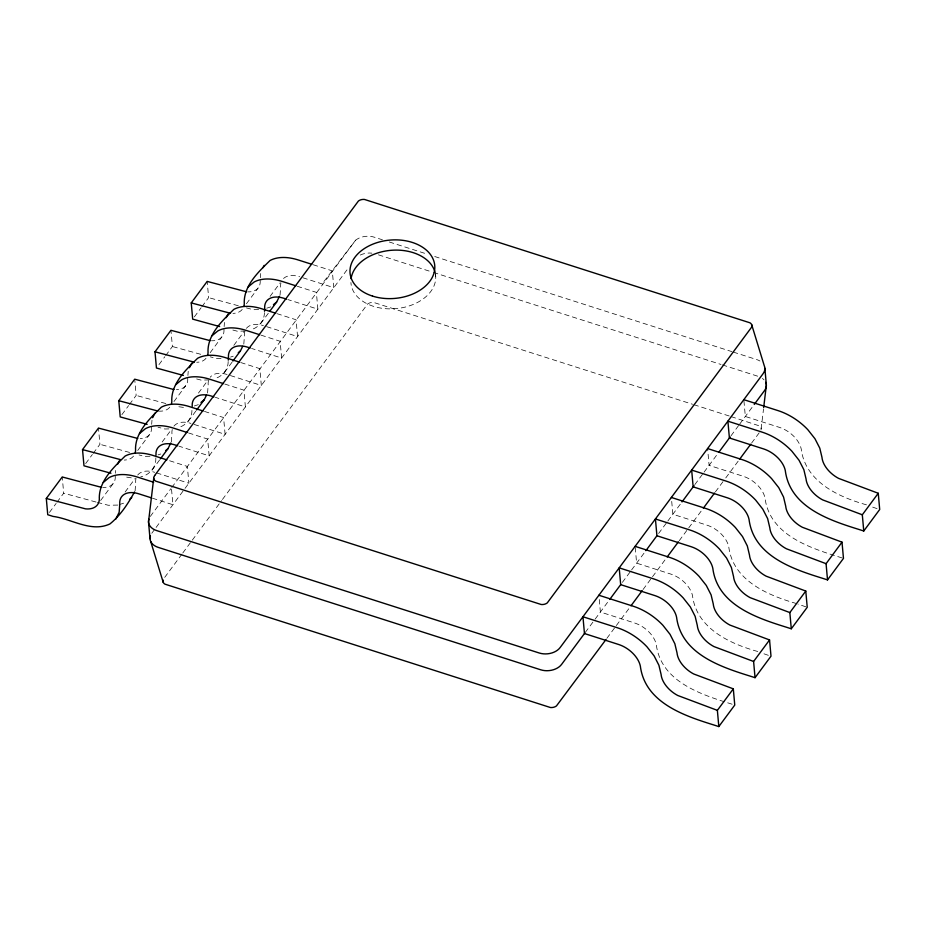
<?xml version="1.0" encoding="UTF-8"?>
<svg xmlns="http://www.w3.org/2000/svg" width="926" height="926" viewBox="0 0 926 926"><rect width="100%" height="100%" fill="white"/><g stroke="black" fill="none" stroke-linecap="round" stroke-linejoin="round"><path stroke-width="0.69" stroke-dasharray="4.63 3.47" d="M115.437 473.232L115.646 470.489M135.103 490.792L135.717 482.539A23.243 14.376 36.5 0 1 136.029 478.418M151.667 424.34L151.98 420.219M155.811 457.907C156.355 466.843 149.537 475.2 140.787 476.809M171.333 441.899L171.958 433.646A23.243 14.376 36.5 0 1 172.271 429.525M187.909 375.447L188.221 371.326M191.937 410.392C192.064 418.263 185.999 425.728 178.359 427.488M207.574 393.006L208.188 384.753A23.243 14.376 36.5 0 1 208.5 380.632M224.138 326.554L224.451 322.433M228.178 361.487C228.294 369.37 222.228 376.836 214.601 378.595M243.804 344.102L244.429 335.86A23.243 14.376 36.5 0 1 244.742 331.74M260.38 277.661L260.692 273.54M264.408 312.594C264.535 320.477 258.47 327.931 250.83 329.691M280.046 295.209L280.659 286.967A23.243 14.376 36.5 0 1 280.972 282.847M761.149 428.784L763.51 409.026M49.425 512.448L56.139 503.397M56.972 502.262L63.686 493.199L62.239 476.983M85.667 463.556L92.368 454.492M93.213 453.37L99.927 444.306L98.48 428.09M121.896 414.663L128.61 405.6M129.443 404.477L136.157 395.414L134.837 380.54M158.971 364.636L164.84 356.707M165.685 355.584L172.398 346.521L170.951 330.304M194.367 316.877L201.081 307.814M201.914 306.68L208.628 297.628L207.181 281.411M100.645 500.48L113.238 483.499M137.719 450.453L149.468 434.607M173.961 401.56L185.709 385.714M210.19 352.667L221.939 336.821M246.432 303.774L258.18 287.928M125.126 492.007L135.196 478.418M162.2 441.98L171.437 429.525M198.442 393.087L207.667 380.632M233.838 345.329L243.908 331.74M270.068 296.424L280.138 282.847M152.026 470.2L159.573 460.002M188.256 421.295L195.814 411.109M224.497 372.402L232.044 362.216M260.727 323.51L268.285 313.324M150.301 516.442L170.893 488.662M171.75 487.504L355.619 240.181A15.499 10.672 -5.1 0 1 374.185 237.16L382.438 239.799M151.806 533.237L155.244 528.596M156.1 527.426L348.755 267.487M164.724 577.349L181.959 554.095M182.816 552.938L191.427 541.316M192.295 540.159L221.58 500.642M222.437 499.473L367.599 304.041A6.413 4.41 -5.1 0 1 373.71 302.455L692.555 404.268M585.29 632.412L594.527 619.957M595.14 619.124L608.903 600.557M622.365 582.385L631.266 570.381M631.59 569.941L645.028 551.815M658.606 533.492L667.391 521.639M667.831 521.049L681.142 503.073M694.836 484.599L703.505 472.897M704.061 472.144L718.125 453.173M731.031 435.764L739.457 424.386M739.631 424.166L753.394 405.6M606.877 638.327L615.501 626.705M616.357 625.536L629.275 608.104M643.061 589.515L651.673 577.893M652.529 576.724L666.315 558.135M679.233 540.691L687.844 529.07M688.712 527.913L702.487 509.312M715.416 491.88L724.884 479.101M725.752 477.932L738.67 460.5M751.588 443.068L760.2 431.447M323.938 281.492L355.619 240.181M266.769 308.184L270.774 306.876M230.539 357.077L233.213 356.209M194.298 405.97L198.303 404.662M158.068 454.863L160.742 453.995M119.165 504.635L124.501 502.887M258.655 309.585L253.18 309.689L246.42 307.907M245.459 331.033L237.241 331.195L231.824 329.772M221.059 358.501L216.95 358.582L210.179 356.799M209.218 379.926L201.011 380.088L195.594 378.665M183.452 407.417L176.658 406.41M168.879 428.9L164.77 428.993L158.01 427.199M149.954 456.263L144.479 456.368L139.062 454.944M131.272 477.828L124.478 476.809M117.822 505.075L108.238 505.26L97.415 502.401M238.295 305.754L208.628 297.628M200.71 354.299L172.398 346.521M165.823 403.551L136.157 395.414M129.594 452.444L99.927 444.306M96.061 502.042L63.686 493.199M389.314 241.999L426.469 253.886M434.722 256.525L731.899 351.637M733.276 352.077L756.658 359.566A15.499 10.672 -5.1 0 1 759.945 361.024M378.433 254.835L432.095 272.001M433.472 272.441L721.018 364.462M722.384 364.902L758.163 376.35M313.185 264.743L332.307 270.867L333.8 287.662L301.019 277.163M693.933 404.708L729.734 416.168M731.112 416.607L759.123 425.798A6.413 4.41 -5.1 0 1 760.998 429.942M297.234 286.25L316.368 292.373L317.861 309.168L287.812 299.549M276.943 313.636L296.065 319.759L297.57 336.555L264.778 326.056M877.049 508.64L871.748 506.8M261.005 335.143L280.127 341.266L281.631 358.061L251.571 348.442M240.714 362.529L259.836 368.652L261.329 385.447L227.183 374.521A23.243 14.376 36.5 0 0 210.19 377.241M842.139 557.961L838.157 556.688C808.919 547.602 770.849 534.73 765.235 499.635A23.243 14.376 36.5 0 0 743.254 476.288L709.096 465.361L707.603 448.566M224.763 384.035L243.897 390.159L245.39 406.954L215.341 397.335M204.472 411.422L223.594 417.545L225.099 434.34L192.307 423.853M805.909 606.854L797.957 604.099M188.534 432.94L207.655 439.051L209.16 455.847L179.1 446.228M169.608 460.754L187.365 466.438L188.858 483.233L156.077 472.746M768.348 655.33L763.047 653.49M152.431 498.188L172.919 504.739L171.426 487.944M732.107 704.223L729.457 703.366C700.206 694.28 662.136 681.42 656.534 646.313A23.243 14.376 36.5 0 0 634.542 622.966L600.395 612.04L598.89 595.244M866.47 504.82C839.072 497.193 806.477 482.272 801.476 450.742A23.243 14.376 36.5 0 0 779.484 427.395L745.337 416.469L743.96 401.074M796.638 603.602C768.603 595.534 734.202 581.262 729.005 548.528A23.243 14.376 36.5 0 0 707.013 525.181L672.866 514.254L671.362 497.459M757.757 651.499C730.359 643.871 697.776 628.962 692.764 597.42A23.243 14.376 36.5 0 0 670.783 574.074L636.625 563.147L635.132 546.352M435.486 273.899L435.706 276.457M115.229 475.987A23.243 14.376 36.5 0 1 102.74 487.435M137.719 475.026A23.243 14.376 36.5 0 1 154.711 472.306M435.417 273.934A42.515 29.262 -5.1 0 1 396.675 308.566A42.515 29.262 -5.1 0 1 350.919 282.523M360.226 255.055A15.499 10.672 -5.1 0 1 371.905 253.157M762.387 378.433A15.499 10.672 -5.1 0 1 764.019 379.857M151.47 427.094A23.243 14.376 36.5 0 1 140.196 438.554M173.949 426.134A23.243 14.376 36.5 0 1 190.941 423.413M133.529 456.113A23.243 14.376 36.5 0 1 124.258 460.072M187.7 378.202A23.243 14.376 36.5 0 1 176.438 389.661M169.759 407.22A23.243 14.376 36.5 0 1 159.272 411.156M260.171 280.404A23.243 14.376 36.5 0 1 247.682 291.864M283.506 278.518A23.243 14.376 36.5 0 1 299.654 276.735M242.23 309.434A23.243 14.376 36.5 0 1 232.97 313.382M223.942 329.297A23.243 14.376 36.5 0 1 211.452 340.756M246.42 328.336A23.243 14.376 36.5 0 1 263.412 325.628M206 358.327A23.243 14.376 36.5 0 1 196.729 362.286"/><path stroke-width="1.39" d="M228.282 360.121L228.49 357.367A23.243 14.376 36.5 0 1 247.474 347.134L250.205 348.002M264.512 311.229L264.72 308.474A23.243 14.376 36.5 0 1 283.715 298.241L286.447 299.11M153.728 478.163L148.507 521.917L150.012 538.712M763.672 407.614L766.369 385.031L764.864 368.235M166.877 459.886L153.218 455.511A46.485 28.764 36.5 0 0 125.114 456.078C113.817 467.179 99.499 480.559 99.29 497.493A23.243 14.376 36.5 0 1 85.551 508.86L46.3 498.489L47.747 514.717L53.048 516.407C71.672 518.815 91.107 532.739 109.893 523.966C120.392 515.516 128.089 503.617 134.536 491.914M117.533 464.343L119.222 460.951M203.107 410.994L189.448 406.618A46.485 28.764 36.5 0 0 161.344 407.185C150.058 418.286 135.728 431.666 135.52 448.601A23.243 14.376 36.5 0 1 135.219 452.721M152.651 417.707L154.897 413.181M239.348 362.089L225.678 357.725A46.485 28.764 36.5 0 0 197.585 358.293C186.288 369.393 171.97 382.774 171.761 399.708A23.243 14.376 36.5 0 1 171.449 403.829M189.448 367.691L191.694 363.154M115.785 519.092L119.165 512.298L119.778 504.045A23.243 14.376 36.5 0 1 138.773 493.813L151.065 497.748M275.578 313.196L261.919 308.833A46.485 28.764 36.5 0 0 233.815 309.388C222.529 320.5 208.2 333.881 207.991 350.815A23.243 14.376 36.5 0 1 207.69 354.936M226.245 317.664L227.923 314.261M160.418 458.868L167.965 448.682L170.778 443.022M311.819 264.304L298.149 259.94A46.485 28.764 36.5 0 0 270.056 260.495C258.759 271.607 244.441 284.988 244.232 301.922A23.243 14.376 36.5 0 1 243.92 306.043M263.042 267.637L264.165 265.368M196.648 409.975L204.195 399.789L206.452 395.263M232.889 361.082L240.436 350.896L242.681 346.37M269.952 311.055L276.666 302.003L279.478 296.343M46.3 498.489L62.239 476.983L101.49 487.342M110.946 473.232L83.988 465.813L82.53 449.596L98.48 428.09L137.731 438.449M147.176 424.34L120.218 416.92L118.771 400.703L134.71 379.197L173.961 389.557M183.417 375.447L156.448 368.027L155.001 351.811L170.951 330.304L210.202 340.664M219.647 326.554L192.689 319.134L191.242 302.918L207.181 281.411L246.432 291.771M584.827 633.048L561.607 664.382A15.499 10.672 -5.1 0 1 540.691 669.787L158.219 547.382A15.499 10.672 -5.1 0 1 150.394 535.911M609.759 599.4L620.941 584.306M645.885 550.657L657.066 535.564M682.011 501.915L694.049 485.664M718.993 452.015L730.174 436.922M754.25 404.43L764.575 390.506A15.499 10.672 -5.1 0 0 765.698 382.311M606.021 639.484L556.468 705.913A6.413 4.41 -5.1 0 1 550.357 707.499L164.955 584.156A6.413 4.41 -5.1 0 1 163.08 580.012M631 605.778L642.193 590.672M667.171 556.966L678.376 541.86M703.355 508.154L714.548 493.049M739.527 459.342L750.731 444.225M717.372 710.358L677.716 695.472A23.243 14.376 36.5 0 1 661.083 674.383L658.907 665.25L654.092 655.84L646.961 646.799A46.485 28.764 36.5 0 0 617.11 627.678L582.952 616.751L584.456 633.546L618.603 644.473A23.243 14.376 36.5 0 1 640.595 667.831C646.198 702.927 684.268 715.786 713.518 724.884L718.819 726.574L717.372 710.358L733.311 688.851L693.655 673.954A23.243 14.376 36.5 0 1 677.022 652.876L674.846 643.732L670.03 634.322L662.9 625.282A46.485 28.764 36.5 0 0 633.048 606.171L598.89 595.244M753.602 661.465L713.946 646.58A23.243 14.376 36.5 0 1 697.313 625.49L695.148 616.357L690.333 606.935L683.191 597.895A46.485 28.764 36.5 0 0 653.339 578.785L619.193 567.858L620.686 584.653L654.844 595.58A23.243 14.376 36.5 0 1 676.825 618.938C682.439 654.034 720.509 666.894 749.747 675.992L755.049 677.682L753.602 661.465L769.552 639.947L729.896 625.062A23.243 14.376 36.5 0 1 713.263 603.983L711.087 594.839L706.272 585.429L699.13 576.389A46.485 28.764 36.5 0 0 669.278 557.278L635.132 546.352M789.843 612.572L750.187 597.675A23.243 14.376 36.5 0 1 733.554 576.597L731.378 567.453L726.563 558.042L719.433 549.002A46.485 28.764 36.5 0 0 689.569 529.892L655.423 518.965L656.928 535.76L691.074 546.687A23.243 14.376 36.5 0 1 713.066 570.046C718.669 605.141 756.739 618.001 785.989 627.087L791.29 628.789L789.843 612.572L805.782 591.054L766.126 576.169A23.243 14.376 36.5 0 1 749.493 555.091L747.317 545.946L742.502 536.536L735.371 527.496A46.485 28.764 36.5 0 0 705.519 508.386L671.362 497.459M826.073 563.679L786.417 548.782A23.243 14.376 36.5 0 1 769.784 527.704L767.619 518.56L762.793 509.15L755.662 500.109A46.485 28.764 36.5 0 0 725.81 480.999L691.664 470.072L693.157 486.868L727.304 497.794A23.243 14.376 36.5 0 1 749.296 521.153C754.898 556.248 792.969 569.108 822.219 578.194L827.52 579.896L826.073 563.679L842.012 542.161L802.367 527.276A23.243 14.376 36.5 0 1 785.723 506.198L783.558 497.054L778.743 487.643L771.601 478.603A46.485 28.764 36.5 0 0 741.749 459.493L707.603 448.566M862.314 514.787L822.658 499.89A23.243 14.376 36.5 0 1 806.025 478.811L803.849 469.667L799.034 460.257L791.904 451.217A46.485 28.764 36.5 0 0 762.04 432.106L727.894 421.18L729.399 437.975L763.545 448.902A23.243 14.376 36.5 0 1 785.537 472.248C791.14 507.355 829.21 520.215 858.46 529.302L863.761 531.003L862.314 514.787L878.253 493.269L838.597 478.383A23.243 14.376 36.5 0 1 821.964 457.305L819.788 448.161L814.973 438.75L807.842 429.71A46.485 28.764 36.5 0 0 777.99 410.6L743.833 399.673M718.819 726.574L734.758 705.068L733.311 688.851M755.049 677.682L770.999 656.175L769.552 639.947M791.29 628.789L807.229 607.282L805.782 591.054M827.52 579.896L843.47 558.39L842.012 542.161M863.761 531.003L879.7 509.497L878.253 493.269M248.226 286.886L254.118 282.013A46.485 28.764 36.5 0 1 282.21 281.446L295.869 285.821M211.985 335.779L217.876 330.906A46.485 28.764 36.5 0 1 245.98 330.339L259.639 334.714M175.755 384.672L181.646 379.799A46.485 28.764 36.5 0 1 209.739 379.232L223.398 383.607M273.448 304.677L276.666 302.003M139.513 433.565L145.405 428.692A46.485 28.764 36.5 0 1 173.509 428.125L187.168 432.5M238.283 352.679L240.436 350.896M103.284 482.458L109.175 477.584A46.485 28.764 36.5 0 1 137.268 477.017L153.658 482.261M200.977 402.463L204.195 399.789M165.812 450.464L167.965 448.682M129.582 499.357L131.724 497.575M191.242 302.918L230.493 313.277M155.001 351.811L194.252 362.17M118.771 400.703L158.022 411.063M82.53 449.596L120.438 459.609M213.975 396.895L211.244 396.027A23.243 14.376 36.5 0 0 192.249 406.259M177.734 445.8L175.002 444.92A23.243 14.376 36.5 0 0 156.019 455.152M751.68 324.656L764.193 365.515A15.499 10.672 -5.1 0 1 763.07 373.71L560.103 647.587A15.499 10.672 -5.1 0 1 539.198 652.992L156.714 530.598A15.499 10.672 -5.1 0 1 148.901 519.116M150.683 541.432L163.196 582.292M351.093 278.68A42.515 29.262 -5.1 0 1 391.802 250.251A42.515 29.262 -5.1 0 1 435.151 272.672M154.677 475.501L153.878 477.006A6.413 4.41 -5.1 0 0 155.753 481.15L541.166 604.493A6.413 4.41 -5.1 0 0 547.278 602.907L751.796 326.936A6.413 4.41 -5.1 0 0 749.921 322.792L364.52 199.46A6.413 4.41 -5.1 0 0 358.408 201.035L154.677 475.501M372.518 296.089A42.515 29.262 -5.1 0 0 434.792 266.225A42.515 29.262 -5.1 0 0 369.891 245.448A42.515 29.262 -5.1 0 0 372.518 296.089"/></g></svg>
